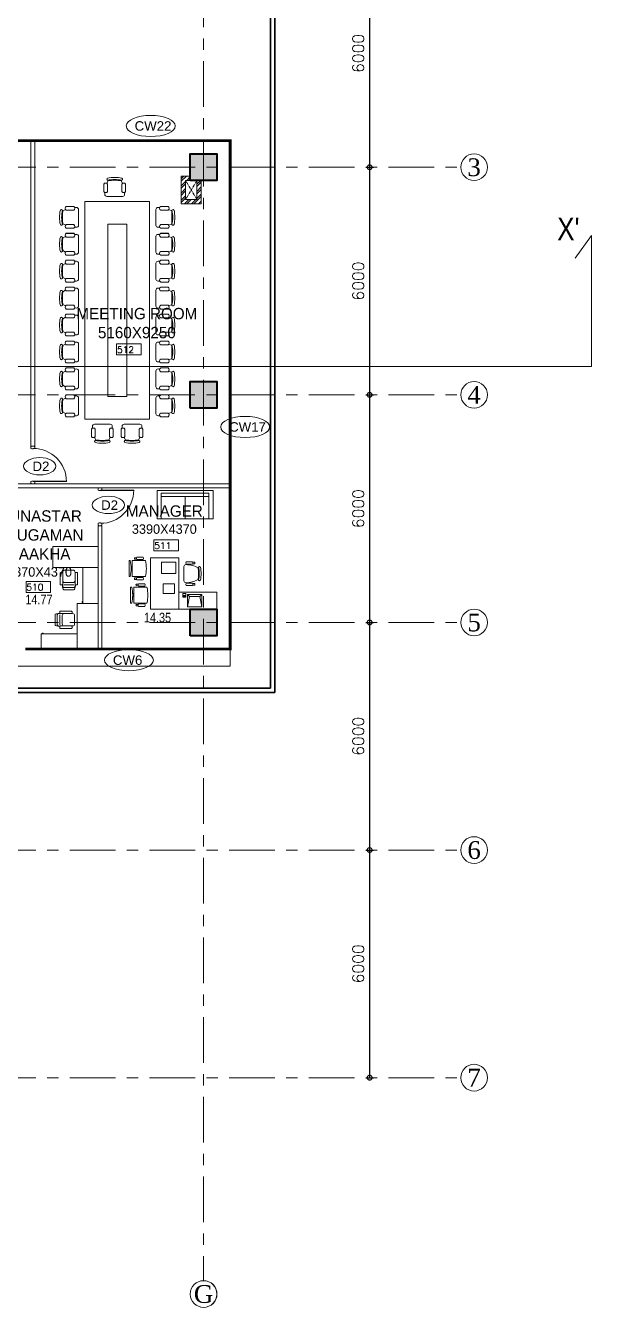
# Model space of a CAD drawing. Header units: millimetres. Extents: x 24487468 to 24959437, y -333213 to 842934.
# Drawn here: x 24750557 to 24765468, y 234243 to 268030 of the extents above; entities that cross this region are included whole.
import ezdxf
from ezdxf.enums import TextEntityAlignment as Align

# ---------------------------------------------------------------- set-up
doc = ezdxf.new("R2010")
doc.units = ezdxf.units.MM
doc.header["$MEASUREMENT"] = 0
doc.header["$PDMODE"] = 3
for name, pattern in [('ACAD_ISO10W100', [18.5, 12, -3, 0.5, -3]), ('BORDERX2', [3.5, 1, -0.5, 1, -0.5, 0, -0.5]), ('Centreline', [21, 12, -3, 3, -3]), ('DASHED2', [0.375, 0.25, -0.125])]:
    doc.linetypes.add(name, pattern=pattern)
doc.layers.get('0').update_dxf_attribs({"lineweight": 5})
for name, color, linetype, lineweight in [('A 0.13 dw', 175, 'Continuous', 5), ('A 0.13furniture', 30, 'Continuous', 0), ('AREA', 7, 'Continuous', 5), ('CENLINE', 220, 'ACAD_ISO10W100', 5), ('COLUMN', 12, 'Continuous', 40), ('DIM', 183, 'Continuous', 5), ('furniture', 190, 'Continuous', 0), ('GRID', 205, 'BORDERX2', 5), ('HACTH', 8, 'Continuous', 0), ('hatch', 9, 'Continuous', 0), ('p1 plan grid lck', 6, 'Continuous', 5), ('room number', 99, 'Continuous', 20), ('text', 7, 'Continuous', 15), ('TEXT ROOM', 3, 'Continuous', 15), ('wall 0', 22, 'Continuous', 35), ('WALL2', 4, 'Continuous', 15), ('win shutters', 140, 'Continuous', 25)]:
    doc.layers.add(name, color=color, linetype=linetype, lineweight=lineweight)
doc.layers.add('A-BTEXT', color=57, linetype='Continuous')
doc.styles.add('arial', font='times.ttf')
doc.styles.add('ATTR', font='romans.shx', dxfattribs={"width": 0.8, "height": 0.48})
doc.styles.add('ordinary', font='arial.ttf')
doc.styles.add('ROMANS', font='romans__.ttf')
doc.styles.add('Tahoma', font='technic_.ttf')
doc.dimstyles.new('DIM100', dxfattribs={"dimtxt": 300, "dimasz": 250, "dimexe": 100, "dimexo": 100, "dimgap": 150, "dimtad": 1, "dimdec": 0, "dimrnd": 5, "dimzin": 0, "dimdsep": 46, "dimtxsty": 'ROMANS', "dimblk": 'DOTSMALL', "dimcen": 0.09, "dimclrd": 256, "dimclre": 256, "dimclrt": 7, "dimadec": 0, "dimazin": 0, "dimtfac": 1, "dimtdec": 0, "dimtix": 1, "dimtofl": 0, "dimtmove": 1, "dimatfit": 3, "dimfxl": 100, "dimfxlon": 1, "dimtolj": 1, "dimtzin": 0, "dimarcsym": 0})

# ---------------------------------------------------------------- blocks, each defined once
blk = doc.blocks.new('column 350')
at = {"layer": 'COLUMN', "ltscale": 100}
h = blk.add_hatch(color=256, dxfattribs=at)
h.dxf.hatch_style = 1
h.paths.add_polyline_path([(1327.5, 1037.5), (627.5, 1037.5), (627.5, 337.5), (1327.5, 337.5)])
blk.add_lwpolyline([(627.5, 1037.5), (1327.5, 1037.5), (1327.5, 337.5), (627.5, 337.5)], close=True, dxfattribs=at)
blk = doc.blocks.new('grid letter-flat-4-flat-1')
at = {"layer": 'GRID', "linetype": 'Continuous'}
blk.add_circle((0, 374.75), 281.25, dxfattribs=at)
blk = doc.blocks.new('tt1')
at = {"layer": 'A 0.13furniture'}
for p, q in [((-1136, 904), (-1136, 641)), ((-1078, 902), (-1078, 639)), ((-1012, 901), (-1012, 640))]:
    blk.add_line(p, q, dxfattribs=at)
for points in [[(0, 0), (-552, 0), (-552, 1198), (0, 1198)], [(-552, 0), (-1502, 0), (-1502, 400), (-552, 400)], [(-1450, 400), (-1474, 400), (-1474, 422), (-1450, 422)]]:
    blk.add_lwpolyline(points, close=True, dxfattribs=at)
for points in [[(-993, 934), (-706, 934, 0.414214), (-686, 953), (-686, 979, 0.414214), (-706, 999), (-993, 999, 0.414214), (-1012, 979), (-1012, 953, 0.414214)], [(-673, 934), (-895, 934, 0.414214), (-947, 881), (-947, 660, 0.414214), (-895, 607), (-673, 607, 0.414214), (-621, 660), (-621, 881, 0.414214)], [(-993, 607), (-706, 607, -0.414214), (-686, 588), (-686, 562, -0.414214), (-706, 542), (-993, 542, -0.414214), (-1012, 562), (-1012, 588, -0.414214)]]:
    blk.add_lwpolyline(points, format="xyb", close=True, dxfattribs=at)
for centre, radius, start, end in [((-1117, 904), 19.6, 110.5247, 180), ((-1022, 650), 290, 87.2024, 110.5247), ((-1058, 902), 19.6, 125.6622, 180), ((-1008, 832), 106, 88.5058, 125.6622), ((-1117, 637), 19.6, 180, 249.4753), ((-1022, 891), 290, 249.4753, 272.7976), ((-1058, 639), 19.6, 180, 234.3378), ((-1008, 709), 106, 234.3378, 271.4942)]:
    blk.add_arc(centre, radius, start, end, dxfattribs=at)
blk = doc.blocks.new('Door1000-flat-3')
at = {"layer": 'A 0.13 dw'}
for p, q in [((-38, 0), (-38, -12)), ((38, 0), (-38, 0)), ((-38, -12), (-50, -12)), ((-50, -12), (-50, -63)), ((-50, -63), (-25, -75)), ((-25, -75), (12, -75)), ((12, -75), (12, -63)), ((12, -63), (50, -63)), ((38, -12), (38, 0)), ((50, -12), (38, -12)), ((50, -63), (50, -12)), ((-50, -937), (-25, -925)), ((-50, -988), (-50, -937)), ((-38, -988), (-50, -988)), ((-38, -1000), (-38, -988)), ((38, -1000), (-38, -1000)), ((-25, -925), (12, -925)), ((12, -925), (12, -937)), ((12, -925), (886, -925)), ((12, -937), (50, -937)), ((12, -937), (886, -937)), ((50, -988), (38, -988)), ((38, -988), (38, -1000)), ((50, -937), (50, -988))]:
    blk.add_line(p, q, dxfattribs=at)
blk.add_lwpolyline([(886, -937), (886, -937, 0.414214), (12, -63)], format="xyb", dxfattribs=at)
blk = doc.blocks.new('CHAIR')
at = {"layer": 'furniture'}
for p, q in [((-340.23825, 204.70725), (-416.878, 168.3055)), ((-340.23825, 204.70725), (-340.23825, 204.70725)), ((-125.8345, 288.42275), (-323.8345, 288.42275)), ((-323.8345, 189.42275), (-125.8345, 189.42275)), ((-55.80025, 261.63225), (-102.37975, 260.26275)), ((0, -207.218), (0, 207.218)), ((-416.73775, -168.38525), (-341.20075, -206.0795)), ((-323.8345, -189.42275), (-125.8345, -189.42275)), ((-125.8345, -288.42275), (-323.8345, -288.42275)), ((-55.80025, -261.635), (-102.37975, -260.2655))]:
    blk.add_line(p, q, dxfattribs=at)
for centre, radius, start, end in [((385.48675, 0.84425), 884.73055, 167.602120001, 192.397899996), ((-451.11275, 172.04275), 33.28515, 34.290200006, 145.709770002), ((440.48675, 0.84425), 884.73055, 167.602120001, 192.397899996), ((1661.72875, 0.8415), 2085.3437, 175.393880003, 184.654689996), ((-293.029, 238.92275), 58.30297, 121.895319998, 238.104699994), ((-156.63175, 238.92275), 58.29827, 301.887899999, 58.112100001), ((-53.74875, 207.91925), 53.75252, 359.252000001, 92.186765001), ((-451.11275, -170.35425), 33.2857, 214.291599999, 325.708400001), ((-293.029, -238.92275), 58.30297, 121.895319998, 238.104699994), ((-156.63175, -238.92275), 58.2983, 301.887899999, 58.112100001), ((-53.74875, -207.922), 53.75285, 267.813599999, 0.747999999)]:
    blk.add_arc(centre, radius, start, end, dxfattribs=at)
blk = doc.blocks.new('meeting table')
at = {"layer": 'furniture'}
for p, q in [((-5144, 1700), (-600, 1700)), ((-5144, 1100), (-600, 1100)), ((-5144, 1100), (-5144, 600)), ((-600, 1100), (-600, 600)), ((-5144, 600), (-600, 600)), ((-5144, 0), (-600, 0))]:
    blk.add_line(p, q, dxfattribs=at)
blk.add_lwpolyline([(0, 1700), (0, 0), (-5744, 0), (-5744, 1700)], close=True, dxfattribs=at)
at = {"layer": 'A 0.13furniture'}
for p, rotation in [((-5323, 1870), 270), ((-4614, 1870), 270), ((-4613, 1870), 270), ((-3904, 1870), 270), ((-3194, 1870), 270), ((-2484, 1870), 270), ((-1774, 1870), 270), ((-1064, 1870), 270), ((-354, 1870), 270), ((132, 459), 180)]:
    blk.add_blockref('CHAIR', p, dxfattribs=dict(at, rotation=rotation))
at = {"layer": 'A 0.13furniture', "xscale": -1}
blk.add_blockref('CHAIR', (132, 1241), dxfattribs=at)
at = {"layer": 'A 0.13furniture'}
blk.add_blockref('CHAIR', (-5876, 784), dxfattribs=at)
at = {"layer": 'A 0.13furniture', "xscale": -1, "rotation": 270}
for p in [(-5323, -170), (-4614, -170), (-4613, -170), (-3904, -170), (-3194, -170), (-2484, -170), (-1774, -170), (-1064, -170), (-354, -170)]:
    blk.add_blockref('CHAIR', p, dxfattribs=at)
blk = doc.blocks.new('SEC')
at = {"layer": 'HACTH', "ltscale": 100}
blk.add_lwpolyline([(-34685, 0), (0, 0), (0, 3449), (-425, 2854)], dxfattribs=at)
at = {"layer": 'text', "linetype": 'Continuous', "ltscale": 30, "insert": (-606, 3623), "char_height": 600, "width": 21041.4, "attachment_point": 5, "style": 'arial'}
blk.add_mtext("{\\fTechnic|b0|i0|c2|p2;X'}", dxfattribs=at)
blk = doc.blocks.new('*U36')
at = {"layer": 'room number'}
blk.add_lwpolyline([(46, 40), (46, 240), (491, 240), (491, 40)], close=True, dxfattribs=at)
at = {"layer": 'room number', "style": 'ROMANS'}
blk.add_attdef('ROOM_NUM', (53, 73), '', height=120, dxfattribs=at)
blk = doc.blocks.new('Production Armchair 1-flat-3-flat-1')
at = {"layer": 'A 0.13furniture'}
for p, q in [((175, 302), (224, 302)), ((175, 262), (225, 262)), ((231, 315), (393, 315)), ((231, 250), (393, 250)), ((454, 189), (454, -188)), ((175, -261), (225, -261)), ((175, -300), (224, -300)), ((231, -248), (393, -248)), ((231, -313), (393, -313))]:
    blk.add_line(p, q, dxfattribs=at)
for centre, radius, start, end in [((804, 0), 804, 167.6021, 192.3979), ((44, 156), 30.3, 34.2916, 145.7084), ((854, 0), 804, 167.6021, 192.3979), ((1965, 0), 1896, 175.3453, 184.606), ((402, -433), 672, 89.8784, 119.0931), ((185, 282), 21.8, 114.8953, 245.3358), ((284, 282), 62.8, 148.9511, 211.0489), ((340, 282), 62.8, 328.9511, 31.0489), ((405, 190), 48.9, 359.252, 92.1864), ((44, -156), 30.3, 214.2902, 325.7098), ((402, 435), 672, 240.894, 270.1219), ((185, -280), 21.8, 114.6645, 245.1044), ((284, -281), 62.8, 148.9511, 211.0489), ((340, -281), 62.8, 328.9511, 31.0489), ((405, -188), 48.9, 267.8132, 0.748)]:
    blk.add_arc(centre, radius, start, end, dxfattribs=at)
at = {"layer": 'A 0.13furniture', "style": 'ATTR', "text_generation_flag": 4, "width": 0.8, "flags": 9}
blk.add_attdef('ESTCODE', (0, 0), '', height=0.126, rotation=270, dxfattribs=at)
blk = doc.blocks.new('Executive Armchair 1-flat-5-flat-1')
at = {"layer": 'A 0.13furniture'}
for p, q in [((-80.00175, 209.8875), (-430.05475, 209.8875)), ((-207.9205, 299.7425), (-369.9195, 299.7425)), ((-207.9205, 234.94), (-369.9195, 234.94)), ((-152.609, 286.8125), (-201.71775, 286.7925)), ((-152.68875, 247.275), (-200.6105, 247.28)), ((-80.00175, -209.89), (-80.00175, 209.8875)), ((-53.85975, 45), (-80.00175, 45)), ((0, 210), (-30.0025, 210)), ((0, 210), (0, -210)), ((-80.00175, -209.89), (-430.001, -209.89)), ((-207.9205, -234.9425), (-369.9195, -234.9425)), ((-207.9205, -299.745), (-369.9195, -299.745)), ((-152.609, -286.815), (-201.71775, -286.795)), ((-152.68875, -247.2775), (-200.6105, -247.2825)), ((-80.00175, -45), (-53.8405, -45)), ((0, -210), (-30.0025, -210))]:
    blk.add_line(p, q, dxfattribs=at)
for centre, radius, start, end in [((439.44675, 0.11), 894.44925, 166.435999999, 193.5788), ((-316.09875, 267.3425), 62.82115, 148.951400001, 211.048700002), ((-261.74125, 267.3425), 62.82123, 328.951400001, 31.04859), ((-161.7745, 267.0625), 21.77348, 294.664000001, 65.104889999), ((839.5795, 0), 894.58, 166.423299999, 193.576700001), ((-316.099, -267.3425), 62.821, 148.951299998, 211.048700002), ((-261.741, -267.3425), 62.821, 328.951299998, 31.04867), ((-161.7745, -267.065), 21.77342, 294.894900003, 65.336150001)]:
    blk.add_arc(centre, radius, start, end, dxfattribs=at)
at = {"layer": 'A 0.13furniture', "style": 'ATTR', "text_generation_flag": 4, "width": 0.8, "flags": 9}
blk.add_attdef('ESTCODE', (0, 0), '', height=0.1199, rotation=90, dxfattribs=at)
blk = doc.blocks.new('Executive Armchair 1-flat-6-flat-1')
at = {"layer": 'A 0.13furniture'}
for p, q in [((-80.00175, 209.8875), (-430.05475, 209.8875)), ((-207.9205, 299.7425), (-369.9195, 299.7425)), ((-207.9205, 234.94), (-369.9195, 234.94)), ((-152.609, 286.8125), (-201.71775, 286.7925)), ((-152.68875, 247.275), (-200.6105, 247.28)), ((-80.00175, -209.89), (-80.00175, 209.8875)), ((-53.85975, 45), (-80.00175, 45)), ((0, 210), (-30.0025, 210)), ((0, 210), (0, -210)), ((-80.00175, -209.89), (-430.001, -209.89)), ((-207.9205, -234.9425), (-369.9195, -234.9425)), ((-207.9205, -299.745), (-369.9195, -299.745)), ((-152.609, -286.815), (-201.71775, -286.795)), ((-152.68875, -247.2775), (-200.6105, -247.2825)), ((-80.00175, -45), (-53.8405, -45)), ((0, -210), (-30.0025, -210))]:
    blk.add_line(p, q, dxfattribs=at)
for centre, radius, start, end in [((439.44675, 0.11), 894.44925, 166.435999999, 193.5788), ((-316.09875, 267.3425), 62.82115, 148.951400001, 211.048700002), ((-261.74125, 267.3425), 62.82123, 328.951400001, 31.04859), ((-161.7745, 267.0625), 21.77348, 294.664000001, 65.104889999), ((839.5795, 0), 894.58, 166.423299999, 193.576700001), ((-316.099, -267.3425), 62.821, 148.951299998, 211.048700002), ((-261.741, -267.3425), 62.821, 328.951299998, 31.04867), ((-161.7745, -267.065), 21.77342, 294.894900003, 65.336150001)]:
    blk.add_arc(centre, radius, start, end, dxfattribs=at)
at = {"layer": 'A 0.13furniture', "style": 'ATTR', "text_generation_flag": 4, "width": 0.8, "flags": 9}
blk.add_attdef('ESTCODE', (0, 0), '', height=0.1199, rotation=90, dxfattribs=at)
blk = doc.blocks.new('ASD-flat-1-flat-1')
at = {"layer": 'A 0.13furniture'}
for p, q in [((552383, -73628), (551383, -73628)), ((551383, -73628), (551383, -74078)), ((551777, -74017), (551777, -73692)), ((551827, -73967), (551777, -73692)), ((551777, -73692), (552152, -73692)), ((551777, -74017), (551827, -73967)), ((552102, -73967), (551827, -73967)), ((552152, -73692), (552102, -73967)), ((552102, -73967), (552152, -74017)), ((552152, -73692), (552152, -74017)), ((552202, -73942), (552202, -74042)), ((552277, -73942), (552202, -73942)), ((552214, -73967), (552214, -73992)), ((552264, -73967), (552214, -73967)), ((552214, -73992), (552264, -73992)), ((552239, -73967), (552239, -73992)), ((552264, -73992), (552264, -73967)), ((552277, -74042), (552277, -73942)), ((551383, -74078), (552383, -74078)), ((552152, -74017), (551777, -74017)), ((552202, -74042), (552277, -74042))]:
    blk.add_line(p, q, dxfattribs=at)
for points in [[(553133, -73628), (553133, -74978), (552383, -74978), (552383, -73628)], [(552801, -74296), (552501, -74296), (552501, -74046), (552801, -74046)], [(552839, -74871), (552464, -74871), (552464, -74571), (552839, -74571)]]:
    blk.add_lwpolyline(points, close=True, dxfattribs=at)
for name, p in [('Executive Armchair 1-flat-6-flat-1', (553655, -74001)), ('Production Armchair 1-flat-3-flat-1', (551797, -74565)), ('Executive Armchair 1-flat-5-flat-1', (553696, -74699))]:
    blk.add_blockref(name, p, dxfattribs=at)
at = {"layer": 'A 0.13furniture', "style": 'ATTR', "width": 0.8, "flags": 9}
blk.add_attdef('ESTCODE', (551777, -73692), '', height=0.00147, dxfattribs=at)
blk = doc.blocks.new('s11')
at = {"layer": 'A 0.13furniture'}
for p, q in [((-1363, 675), (-1363, 0)), ((-113, 675), (-1363, 675)), ((-1363, 587), (-1363, 0)), ((-113, 587), (-1363, 587)), ((-738, 587), (-738, 0)), ((-113, 0), (-113, 675))]:
    blk.add_line(p, q, dxfattribs=at)
blk.add_lwpolyline([(0, 0), (0, 750), (-1475, 750), (-1475, 0)], close=True, dxfattribs=at)
at = {"layer": 'A 0.13furniture', "style": 'ATTR', "text_generation_flag": 4, "width": 0.8, "flags": 9}
blk.add_attdef('ESTCODE', (0, 750), '', height=0.42, rotation=180, dxfattribs=at)
blk = doc.blocks.new('_DotSmall')
at = {"color": 0, "linetype": 'ByBlock', "const_width": 0.5}
blk.add_lwpolyline([(-0.0625, 0, 1), (0.0625, 0, 1)], format="xyb", close=True, dxfattribs=at)
blk = doc.blocks.new('*D97')
at = {"layer": 'Defpoints', "color": 0, "ltscale": 100, "transparency": 16777216}
for p in [(24758647, 270298), (24755598, 264298), (24759624, 264298)]:
    blk.add_point(p, dxfattribs=at)
at = {"layer": 'DIM', "lineweight": -2, "ltscale": 100, "transparency": 16777216}
for p, q in [((24759524, 270298), (24759724, 270298)), ((24759624, 270298), (24759624, 264298)), ((24759524, 264298), (24759724, 264298))]:
    blk.add_line(p, q, dxfattribs=at)
at = {"layer": 'DIM', "lineweight": -2, "ltscale": 100, "transparency": 16777216, "xscale": 250, "yscale": 250, "zscale": 250}
for p, rotation in [((24759624, 270298), 90), ((24759624, 264298), 270)]:
    blk.add_blockref('_DotSmall', p, dxfattribs=dict(at, rotation=rotation))
at = {"layer": 'DIM', "color": 7, "ltscale": 100, "transparency": 16777216, "insert": (24759322, 267298), "char_height": 300, "attachment_point": 5, "rotation": 90, "style": 'ROMANS'}
blk.add_mtext('\\A1;6000', dxfattribs=at)
blk = doc.blocks.new('*D98')
at = {"layer": 'Defpoints', "color": 0, "ltscale": 100, "transparency": 16777216}
for p in [(24755598, 264298), (24755598, 258298), (24759624, 258298)]:
    blk.add_point(p, dxfattribs=at)
at = {"layer": 'DIM', "lineweight": -2, "ltscale": 100, "transparency": 16777216}
for p, q in [((24759524, 264298), (24759724, 264298)), ((24759624, 264298), (24759624, 258298)), ((24759524, 258298), (24759724, 258298))]:
    blk.add_line(p, q, dxfattribs=at)
at = {"layer": 'DIM', "lineweight": -2, "ltscale": 100, "transparency": 16777216, "xscale": 250, "yscale": 250, "zscale": 250}
for p, rotation in [((24759624, 264298), 90), ((24759624, 258298), 270)]:
    blk.add_blockref('_DotSmall', p, dxfattribs=dict(at, rotation=rotation))
at = {"layer": 'DIM', "color": 7, "ltscale": 100, "transparency": 16777216, "insert": (24759322, 261298), "char_height": 300, "attachment_point": 5, "rotation": 90, "style": 'ROMANS'}
blk.add_mtext('\\A1;6000', dxfattribs=at)
blk = doc.blocks.new('*D99')
at = {"layer": 'Defpoints', "color": 0, "ltscale": 100, "transparency": 16777216}
for p in [(24755598, 258298), (24755596, 252298), (24759624, 252298)]:
    blk.add_point(p, dxfattribs=at)
at = {"layer": 'DIM', "lineweight": -2, "ltscale": 100, "transparency": 16777216}
for p, q in [((24759524, 258298), (24759724, 258298)), ((24759624, 258298), (24759624, 252298)), ((24759524, 252298), (24759724, 252298))]:
    blk.add_line(p, q, dxfattribs=at)
at = {"layer": 'DIM', "lineweight": -2, "ltscale": 100, "transparency": 16777216, "xscale": 250, "yscale": 250, "zscale": 250}
for p, rotation in [((24759624, 258298), 90), ((24759624, 252298), 270)]:
    blk.add_blockref('_DotSmall', p, dxfattribs=dict(at, rotation=rotation))
at = {"layer": 'DIM', "color": 7, "ltscale": 100, "transparency": 16777216, "insert": (24759322, 255298), "char_height": 300, "attachment_point": 5, "rotation": 90, "style": 'ROMANS'}
blk.add_mtext('\\A1;6000', dxfattribs=at)
blk = doc.blocks.new('*D100')
at = {"layer": 'Defpoints', "color": 0, "ltscale": 100, "transparency": 16777216}
for p in [(24755596, 252298), (24755247, 246298), (24759624, 246298)]:
    blk.add_point(p, dxfattribs=at)
at = {"layer": 'DIM', "lineweight": -2, "ltscale": 100, "transparency": 16777216}
for p, q in [((24759524, 252298), (24759724, 252298)), ((24759624, 252298), (24759624, 246298)), ((24759524, 246298), (24759724, 246298))]:
    blk.add_line(p, q, dxfattribs=at)
at = {"layer": 'DIM', "lineweight": -2, "ltscale": 100, "transparency": 16777216, "xscale": 250, "yscale": 250, "zscale": 250}
for p, rotation in [((24759624, 252298), 90), ((24759624, 246298), 270)]:
    blk.add_blockref('_DotSmall', p, dxfattribs=dict(at, rotation=rotation))
at = {"layer": 'DIM', "color": 7, "ltscale": 100, "transparency": 16777216, "insert": (24759322, 249298), "char_height": 300, "attachment_point": 5, "rotation": 90, "style": 'ROMANS'}
blk.add_mtext('\\A1;6000', dxfattribs=at)
blk = doc.blocks.new('*D101')
at = {"layer": 'Defpoints', "color": 0, "ltscale": 100, "transparency": 16777216}
for p in [(24755247, 246298), (24755247, 240298), (24759624, 240298)]:
    blk.add_point(p, dxfattribs=at)
at = {"layer": 'DIM', "lineweight": -2, "ltscale": 100, "transparency": 16777216}
for p, q in [((24759524, 246298), (24759724, 246298)), ((24759624, 246298), (24759624, 240298)), ((24759524, 240298), (24759724, 240298))]:
    blk.add_line(p, q, dxfattribs=at)
at = {"layer": 'DIM', "lineweight": -2, "ltscale": 100, "transparency": 16777216, "xscale": 250, "yscale": 250, "zscale": 250}
for p, rotation in [((24759624, 246298), 90), ((24759624, 240298), 270)]:
    blk.add_blockref('_DotSmall', p, dxfattribs=dict(at, rotation=rotation))
at = {"layer": 'DIM', "color": 7, "ltscale": 100, "transparency": 16777216, "insert": (24759322, 243298), "char_height": 300, "attachment_point": 5, "rotation": 90, "style": 'ROMANS'}
blk.add_mtext('\\A1;6000', dxfattribs=at)

msp = doc.modelspace()

# ---------------------------------------------------------------- hatches: boundary and pattern name
at = {"layer": 'hatch', "ltscale": 100}
h = msp.add_hatch(dxfattribs=at)
h.set_pattern_fill('ANSI32', color=256, scale=350)
h.set_pattern_definition([(45, (24754922.17, 263697.37), (-92.808, 92.808), []), (45, (24754984.04, 263697.37), (-92.808, 92.808), [])])
h.paths.add_polyline_path([(24755187.2, 263947.7), (24755072.2, 263947.7), (24755072.2, 263447), (24754772.2, 263447), (24754772.2, 263947.7), (24754897.2, 263947.7), (24754897.2, 264062.7), (24754657.2, 264062.7), (24754657.2, 263332), (24755187.2, 263332)])

# ---------------------------------------------------------------- linework, layer by layer
at = {"ltscale": 100}
msp.add_lwpolyline([(24727875.7, 266622.7), (24727875.7, 254322.7), (24726974.6, 254322.7), (24726974.6, 249972.7), (24736871.1, 249972.7), (24736871.1, 251152.7), (24740896.1, 251152.7), (24740896.1, 249972.7), (24745048.2, 249972.7), (24745048.2, 251147.7), (24755946, 251147.7), (24755946, 264997.7), (24745056.1, 264997.7), (24745056.1, 266622.7), (24740895.1, 266622.7), (24740895.1, 265457.7), (24736871.1, 265457.7), (24736871.1, 266622.7), (24727875.7, 266622.7)], dxfattribs=at)
at = {"layer": 'HACTH', "linetype": 'DASHED2', "ltscale": 100}
for p, q in [((24754772.2, 263947.7), (24755072.2, 263447)), ((24754772.2, 263447), (24755072.2, 263947.7)), ((24754772.2, 263947.7), (24755072.2, 263447)), ((24754772.2, 263447), (24755072.2, 263947.7))]:
    msp.add_line(p, q, dxfattribs=at)
at = {"layer": 'p1 plan grid lck', "linetype": 'Centreline', "ltscale": 100}
for p, q in [((24755246.6, 281790.6), (24755246.6, 234943.6)), ((24709721.3, 264297.7), (24762026.1, 264297.7)), ((24709720.8, 258297.7), (24762025.5, 258297.7)), ((24709722.4, 252297.7), (24762027.1, 252297.7)), ((24709722.4, 246297.7), (24762025.5, 246297.7)), ((24709722.4, 240297.7), (24762025.5, 240297.7))]:
    msp.add_line(p, q, dxfattribs=at)
at = {"layer": 'text', "ltscale": 100}
for centre, major_axis, ratio in [((24753853.5, 265385.4), (-645.2, 0), 0.4312913), ((24756343.1, 257451.1), (-645.2, 0), 0.4312913), ((24750929.4, 256416.6), (-424.8, 0), 0.5372842), ((24752738.2, 255394.7), (-424.8, 0), 0.5372842), ((24753280.3, 251304.4), (-645.2, 0), 0.4312913)]:
    msp.add_ellipse(centre, major_axis=major_axis, ratio=ratio, dxfattribs=at)
at = {"layer": 'wall 0', "ltscale": 100}
for p, q in [((24757123.2, 272347.7), (24757123.2, 250447.7)), ((24757008.2, 272232.7), (24757008.2, 250562.7)), ((24757008.2, 250562.7), (24745048.2, 250562.7)), ((24757123.2, 250447.7), (24745048.2, 250447.7))]:
    msp.add_line(p, q, dxfattribs=at)
at = {"layer": 'WALL2', "ltscale": 100}
for p, q in [((24750696.6, 256947.7), (24750696.6, 264997.7)), ((24750796.6, 256947.7), (24750796.6, 264997.7)), ((24754772.2, 263947.7), (24754897.2, 263947.7)), ((24755072.2, 263447), (24755072.2, 263947.7)), ((24755072.2, 263447), (24755072.2, 263947.7)), ((24750796.6, 256947.7), (24750696.6, 256947.7)), ((24750096.6, 255947.7), (24755946, 255947.7)), ((24750096.6, 255847.7), (24755946, 255847.7)), ((24752468.3, 254847.7), (24752568.3, 254847.7)), ((24752468.3, 254847.7), (24752468.3, 251597.7)), ((24752568.3, 254847.7), (24752568.3, 251597.7))]:
    msp.add_line(p, q, dxfattribs=at)
for points in [[(24754897.2, 264062.7), (24754657.2, 264062.7), (24754657.2, 263332), (24755187.2, 263332), (24755187.2, 263947.7)], [(24754772.2, 263947.7), (24754772.2, 263447), (24755072.2, 263447)], [(24754772.2, 263947.7), (24754772.2, 263447), (24755072.2, 263447)]]:
    msp.add_lwpolyline(points, dxfattribs=at)
at = {"layer": 'win shutters', "ltscale": 100, "const_width": 75}
msp.add_lwpolyline([(24750546.1, 251597.7), (24755946, 251597.7), (24755946, 264997.7), (24750096.7, 264997.7)], dxfattribs=at)

# ---------------------------------------------------------------- block references
at = {"rotation": 270}
msp.add_blockref('meeting table', (24752120.1, 257653.3), dxfattribs=at)
at = {"layer": 'A 0.13 dw'}
msp.add_blockref('Door1000-flat-3', (24750746.8, 256947.7), dxfattribs=at)
at = {"layer": 'A 0.13 dw', "xscale": -1, "rotation": 180}
msp.add_blockref('Door1000-flat-3', (24752518.3, 254847.7), dxfattribs=at)
at = {"layer": 'A 0.13furniture', "rotation": 180}
msp.add_blockref('ASD-flat-1-flat-1', (25306979.3, 179019.2), dxfattribs=at)
at = {"layer": 'CENLINE'}
ref = msp.add_blockref('grid letter-flat-4-flat-1', (24762377.6, 263829.6), dxfattribs=dict(at, xscale=1.25, yscale=1.25, zscale=25.4))
ref.add_attrib('GRID_LETTER', '3', dxfattribs={"layer": 'A-BTEXT', "linetype": 'Continuous', "height": 468.7, "style": 'arial'}).set_placement((24762377.6, 264298.3), align=Align.MIDDLE_CENTER)
ref = msp.add_blockref('grid letter-flat-4-flat-1', (24762377.6, 263829.6), dxfattribs=dict(at, xscale=1.25, yscale=1.25, zscale=25.4))
ref.add_attrib('GRID_LETTER', '3', dxfattribs={"layer": 'A-BTEXT', "linetype": 'Continuous', "height": 468.7, "style": 'arial'}).set_placement((24762377.6, 264298.3), align=Align.MIDDLE_CENTER)
ref = msp.add_blockref('grid letter-flat-4-flat-1', (24762377.1, 257829.6), dxfattribs=dict(at, xscale=1.25, yscale=1.25, zscale=25.4))
ref.add_attrib('GRID_LETTER', '4', dxfattribs={"layer": 'A-BTEXT', "linetype": 'Continuous', "height": 468.7, "style": 'arial'}).set_placement((24762377.1, 258298.3), align=Align.MIDDLE_CENTER)
ref = msp.add_blockref('grid letter-flat-4-flat-1', (24762377.1, 257829.6), dxfattribs=dict(at, xscale=1.25, yscale=1.25, zscale=25.4))
ref.add_attrib('GRID_LETTER', '4', dxfattribs={"layer": 'A-BTEXT', "linetype": 'Continuous', "height": 468.7, "style": 'arial'}).set_placement((24762377.1, 258298.3), align=Align.MIDDLE_CENTER)
ref = msp.add_blockref('grid letter-flat-4-flat-1', (24762378.7, 251829.6), dxfattribs=dict(at, xscale=1.25, yscale=1.25, zscale=25.4))
ref.add_attrib('GRID_LETTER', '5', dxfattribs={"layer": 'A-BTEXT', "linetype": 'Continuous', "height": 468.7, "style": 'arial'}).set_placement((24762378.7, 252298.3), align=Align.MIDDLE_CENTER)
ref = msp.add_blockref('grid letter-flat-4-flat-1', (24762378.7, 251829.6), dxfattribs=dict(at, xscale=1.25, yscale=1.25, zscale=25.4))
ref.add_attrib('GRID_LETTER', '5', dxfattribs={"layer": 'A-BTEXT', "linetype": 'Continuous', "height": 468.7, "style": 'arial'}).set_placement((24762378.7, 252298.3), align=Align.MIDDLE_CENTER)
ref = msp.add_blockref('grid letter-flat-4-flat-1', (24762377.1, 245829.6), dxfattribs=dict(at, xscale=1.25, yscale=1.25, zscale=25.4))
ref.add_attrib('GRID_LETTER', '6', dxfattribs={"layer": 'A-BTEXT', "linetype": 'Continuous', "height": 468.7, "style": 'arial'}).set_placement((24762377.1, 246298.3), align=Align.MIDDLE_CENTER)
ref = msp.add_blockref('grid letter-flat-4-flat-1', (24762377.1, 245829.6), dxfattribs=dict(at, xscale=1.25, yscale=1.25, zscale=25.4))
ref.add_attrib('GRID_LETTER', '6', dxfattribs={"layer": 'A-BTEXT', "linetype": 'Continuous', "height": 468.7, "style": 'arial'}).set_placement((24762377.1, 246298.3), align=Align.MIDDLE_CENTER)
ref = msp.add_blockref('grid letter-flat-4-flat-1', (24762377.1, 239829.6), dxfattribs=dict(at, xscale=1.25, yscale=1.25, zscale=25.4))
ref.add_attrib('GRID_LETTER', '7', dxfattribs={"layer": 'A-BTEXT', "linetype": 'Continuous', "height": 468.7, "style": 'arial'}).set_placement((24762377.1, 240298.3), align=Align.MIDDLE_CENTER)
ref = msp.add_blockref('grid letter-flat-4-flat-1', (24762377.1, 239829.6), dxfattribs=dict(at, xscale=1.25, yscale=1.25, zscale=25.4))
ref.add_attrib('GRID_LETTER', '7', dxfattribs={"layer": 'A-BTEXT', "linetype": 'Continuous', "height": 468.7, "style": 'arial'}).set_placement((24762377.1, 240298.3), align=Align.MIDDLE_CENTER)
ref = msp.add_blockref('grid letter-flat-4-flat-1', (24755246.1, 234126.3), dxfattribs=dict(at, xscale=1.25, yscale=1.25, zscale=25.4))
ref.add_attrib('GRID_LETTER', 'G', dxfattribs={"layer": 'A-BTEXT', "linetype": 'Continuous', "height": 468.7, "style": 'arial'}).set_placement((24755246.1, 234595), align=Align.MIDDLE_CENTER)
ref = msp.add_blockref('grid letter-flat-4-flat-1', (24755247.7, 234126.3), dxfattribs=dict(at, xscale=1.25, yscale=1.25, zscale=25.4))
ref.add_attrib('GRID_LETTER', 'G', dxfattribs={"layer": 'A-BTEXT', "linetype": 'Continuous', "height": 468.7, "style": 'arial'}).set_placement((24755247.7, 234595), align=Align.MIDDLE_CENTER)
at = {"layer": 'COLUMN', "rotation": 89.99999999994951}
for p in [(24755934.7, 263320.2), (24755934.1, 257320.2), (24755933.6, 251320.2), (24755933.6, 251320.2)]:
    msp.add_blockref('column 350', p, dxfattribs=at)
at = {"layer": 'HACTH'}
msp.add_blockref('SEC', (24765467.8, 259047.7), dxfattribs=at)
at = {"layer": 'room number', "xscale": 1.456692913385827, "yscale": 1.456692913385827, "zscale": 0.984251968503937}
for p, values in [((24752887.8, 259294.6), {'ROOM_NUM': '512'}), ((24753868.6, 254128.5), {'ROOM_NUM': '511'}), ((24750500.9, 253031.6), {'ROOM_NUM': '510'})]:
    msp.add_blockref('*U36', p, dxfattribs=at).add_auto_attribs(values)
at = {"layer": 'WALL2'}
for name, p in [('s11', (24755495.6, 255029.5)), ('tt1', (24752468.3, 251597.7))]:
    msp.add_blockref(name, p, dxfattribs=at)
at = {"layer": 'WALL2', "rotation": 90.00000000000001}
msp.add_blockref('tt1', (24752468.3, 254298), dxfattribs=at)

# ---------------------------------------------------------------- texts
at = {"layer": 'AREA', "char_height": 250, "width": 680.425, "attachment_point": 1, "style": 'Tahoma'}
for s, insert in [('14.77', (24750549.1, 253026.7)), ('14.35', (24753674.3, 252551.4))]:
    msp.add_mtext(s, dxfattribs=dict(at, insert=insert))
at = {"layer": 'text', "ltscale": 100, "char_height": 250, "width": 373.513, "attachment_point": 1, "style": 'ordinary'}
for s, insert in [('CW22', (24753430.2, 265510.6)), ('CW17', (24755919.8, 257576.3)), ('CW6', (24752857, 251429.6))]:
    msp.add_mtext(s, dxfattribs=dict(at, insert=insert))
at = {"layer": 'text', "ltscale": 100, "char_height": 200, "attachment_point": 1, "style": 'ordinary'}
for insert in [(24750737.5, 256538.3), (24752546.3, 255516.4)]:
    msp.add_mtext_dynamic_manual_height_columns('{\\H1.25x;D2}', width=373.513, gutter_width=15, heights=[0], dxfattribs=dict(at, insert=insert))
at = {"layer": 'TEXT ROOM', "char_height": 300, "attachment_point": 5, "style": 'arial'}
for s, insert, width in [('{\\fNirmala UI|b0|i0|c0|p34;MEETING ROOM\\P5160X9250}', (24753488.3, 260186.9), 4035.409), ('{\\fNirmala UI|b0|i0|c0|p34;GUNASTAR ANUGAMAN SAAKHA \\H0.83333x;3370X4370}', (24750923.5, 254377.4), 3012.597), ('{\\fNirmala UI|b0|i0|c0|p34;MANAGER\\P\\H0.83333x;3390X4370}', (24754212.6, 255007.4), 3012.597)]:
    msp.add_mtext(s, dxfattribs=dict(at, insert=insert, width=width))

# ---------------------------------------------------------------- dimensions: what is measured, and where the dimension line sits
at = {"layer": 'DIM', "ltscale": 100}
for base, p1, p2, picture, middle in [((24759623.6, 264297.7), (24758646.6, 270297.7), (24755597.9, 264297.7), '*D97', (24759322.2, 267297.7)), ((24759623.6, 258297.7), (24755597.9, 264297.7), (24755598, 258297.7), '*D98', (24759322.2, 261297.7)), ((24759623.6, 252297.7), (24755598, 258297.7), (24755596.1, 252297.7), '*D99', (24759322.2, 255297.7)), ((24759623.6, 246297.7), (24755596.1, 252297.7), (24755247.1, 246297.7), '*D100', (24759322.2, 249297.7)), ((24759623.6, 240297.7), (24755247.1, 246297.7), (24755247.1, 240297.7), '*D101', (24759322.2, 243297.7))]:
    dim = msp.add_linear_dim(base=base, p1=p1, p2=p2, angle=90, dimstyle='DIM100', dxfattribs=at)
    dim.commit()
    dim.dimension.update_dxf_attribs({"geometry": picture, "text_midpoint": middle})

doc.saveas('drawing.dxf')
